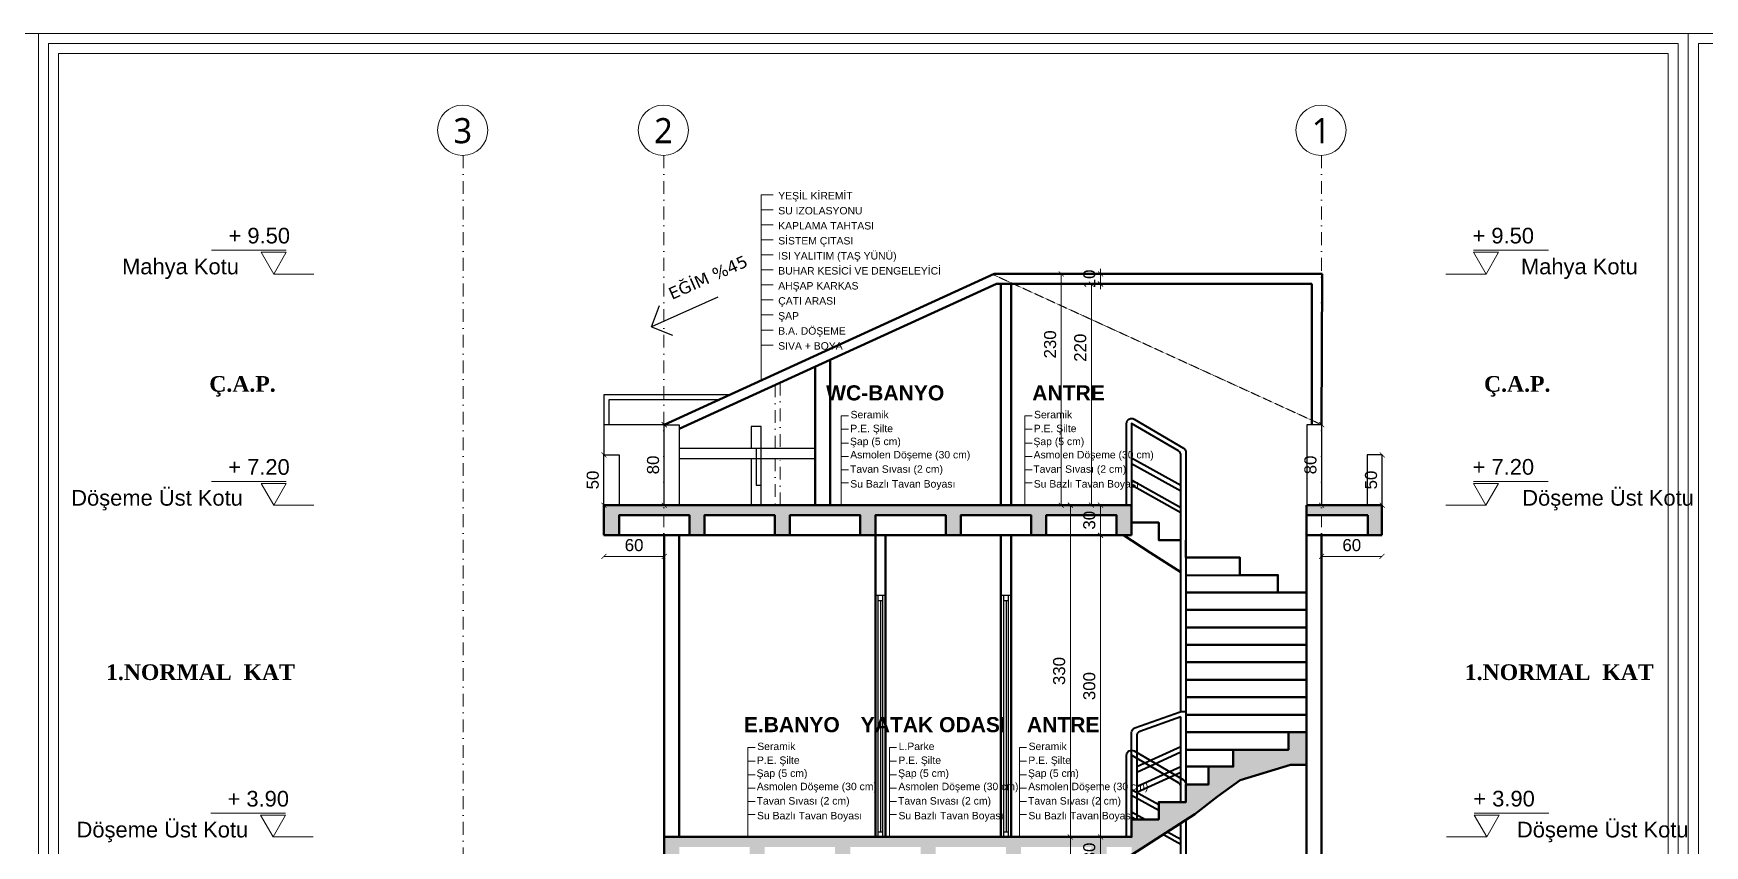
# Model space of a CAD drawing. Header units: millimetres. Extents: x 14753 to 45183, y 5640 to 19518.
# Drawn here: x 26674 to 28337, y 18705 to 19513 of the extents above; entities that cross this region are included whole.
import ezdxf

# ---------------------------------------------------------------- set-up
doc = ezdxf.new("R2010")
doc.units = ezdxf.units.MM
for name, pattern in [('DASHDOT', [25.4, 12.7, -6.35, 0, -6.35]), ('DUZ', [0]), ('HIDDEN', [0.375, 0.25, -0.125])]:
    doc.linetypes.add(name, pattern=pattern)
doc.layers.add('a_p1_enince', color=1, linetype='Continuous')
for name, color, linetype, lineweight in [('AKS', 251, 'DASHDOT', 0), ('CERCEVE', 66, 'Continuous', 0), ('Duvar', 1, 'Continuous', 50), ('DUVAR_0.30_gkhn', 7, 'DUZ', 30), ('Görüneyen', 250, 'HIDDEN', 0), ('k aks', 44, 'DASHDOT', 18), ('K GÖRÜNÜŞ ARKA', 133, 'Continuous', 25), ('k ic olcu', 254, 'Continuous', 18), ('k pencere', 4, 'Continuous', 25), ('k tarama', 252, 'Continuous', 9), ('k yazi', 253, 'Continuous', 15), ('Kolon', 30, 'Continuous', 50), ('korkuluk', 6, 'Continuous', 40), ('YAZI', 1, 'Continuous', 0)]:
    doc.layers.add(name, color=color, linetype=linetype, lineweight=lineweight)
doc.styles.add('MtXpl_Segoe_UI', font='segoeui.ttf')
doc.styles.get("Standard").update_dxf_attribs({"font": 'arial.ttf'})
doc.dimstyles.new('icölcü', dxfattribs={"dimtxt": 12, "dimasz": 5, "dimexe": 1.25, "dimexo": 0.625, "dimgap": 5, "dimtad": 1, "dimdec": 0, "dimtxsty": 'Standard', "dimblk": 'ARCHTICK', "dimcen": -10, "dimse1": 1, "dimse2": 1, "dimadec": 0, "dimazin": 0, "dimtfac": 1, "dimtdec": 0, "dimtix": 1, "dimtmove": 0, "dimatfit": 3, "dimldrblk": 'ARCHTICK', "dimfxl": 1, "dimarcsym": 0})

# ---------------------------------------------------------------- blocks, each defined once
blk = doc.blocks.new('_ArchTick')
at = {"color": 0, "linetype": 'ByBlock', "const_width": 0.15}
blk.add_lwpolyline([(-0.5, -0.5), (0.5, 0.5)], dxfattribs=at)
blk = doc.blocks.new('*D923')
at = {"layer": 'Defpoints', "color": 0, "transparency": 16777216}
for p in [(389526, 4552552.9), (389526, 4552552.9), (389526, 4552502.9)]:
    blk.add_point(p, dxfattribs=at)
at = {"layer": 'k ic olcu', "color": 0, "lineweight": -2, "transparency": 16777216}
blk.add_line((389526, 4552502.9), (389526, 4552552.9), dxfattribs=at)
at = {"layer": 'k ic olcu', "color": 0, "lineweight": -2, "transparency": 16777216, "xscale": 5, "yscale": 5, "zscale": 5}
for p, rotation in [((389526, 4552552.9), 90), ((389526, 4552502.9), 270)]:
    blk.add_blockref('_ArchTick', p, dxfattribs=dict(at, rotation=rotation))
at = {"layer": 'k ic olcu', "color": 0, "transparency": 16777216, "insert": (389514.9, 4552527.9), "char_height": 12, "attachment_point": 5, "rotation": 90}
blk.add_mtext('50', dxfattribs=at)
blk = doc.blocks.new('*D924')
at = {"layer": 'Defpoints', "color": 0, "transparency": 16777216}
for p in [(390300.3, 4552552.9), (390300.3, 4552552.9), (390300.3, 4552502.9)]:
    blk.add_point(p, dxfattribs=at)
at = {"layer": 'k ic olcu', "color": 0, "lineweight": -2, "transparency": 16777216}
blk.add_line((390300.3, 4552502.9), (390300.3, 4552552.9), dxfattribs=at)
at = {"layer": 'k ic olcu', "color": 0, "lineweight": -2, "transparency": 16777216, "xscale": 5, "yscale": 5, "zscale": 5}
for p, rotation in [((390300.3, 4552552.9), 90), ((390300.3, 4552502.9), 270)]:
    blk.add_blockref('_ArchTick', p, dxfattribs=dict(at, rotation=rotation))
at = {"layer": 'k ic olcu', "color": 0, "transparency": 16777216, "insert": (390289.2, 4552527.9), "char_height": 12, "attachment_point": 5, "rotation": 90}
blk.add_mtext('50', dxfattribs=at)
blk = doc.blocks.new('*D929')
at = {"layer": 'Defpoints', "color": 0, "transparency": 16777216}
for p in [(390020, 4552172.9), (390020, 4552172.9), (390020, 4552142.9)]:
    blk.add_point(p, dxfattribs=at)
at = {"layer": 'k ic olcu', "color": 0, "lineweight": -2, "transparency": 16777216}
blk.add_line((390020, 4552142.9), (390020, 4552172.9), dxfattribs=at)
at = {"layer": 'k ic olcu', "color": 0, "lineweight": -2, "transparency": 16777216, "xscale": 5, "yscale": 5, "zscale": 5}
for p, rotation in [((390020, 4552172.9), 90), ((390020, 4552142.9), 270)]:
    blk.add_blockref('_ArchTick', p, dxfattribs=dict(at, rotation=rotation))
at = {"layer": 'k ic olcu', "color": 0, "transparency": 16777216, "insert": (390008.9, 4552157.9), "char_height": 12, "attachment_point": 5, "rotation": 90}
blk.add_mtext('30', dxfattribs=at)
blk = doc.blocks.new('*D930')
at = {"layer": 'Defpoints', "color": 0, "transparency": 16777216}
for p in [(390020, 4552472.9), (390020, 4552472.9), (390020, 4552172.9)]:
    blk.add_point(p, dxfattribs=at)
at = {"layer": 'k ic olcu', "color": 0, "lineweight": -2, "transparency": 16777216}
blk.add_line((390020, 4552172.9), (390020, 4552472.9), dxfattribs=at)
at = {"layer": 'k ic olcu', "color": 0, "lineweight": -2, "transparency": 16777216, "xscale": 5, "yscale": 5, "zscale": 5}
for p, rotation in [((390020, 4552472.9), 90), ((390020, 4552172.9), 270)]:
    blk.add_blockref('_ArchTick', p, dxfattribs=dict(at, rotation=rotation))
at = {"layer": 'k ic olcu', "color": 0, "transparency": 16777216, "insert": (390008.9, 4552322.9), "char_height": 12, "attachment_point": 5, "rotation": 90}
blk.add_mtext('300', dxfattribs=at)
blk = doc.blocks.new('*D931')
at = {"layer": 'Defpoints', "color": 0, "transparency": 16777216}
for p in [(390020, 4552502.9), (390020, 4552502.9), (390020, 4552472.9)]:
    blk.add_point(p, dxfattribs=at)
at = {"layer": 'k ic olcu', "color": 0, "lineweight": -2, "transparency": 16777216}
blk.add_line((390020, 4552472.9), (390020, 4552502.9), dxfattribs=at)
at = {"layer": 'k ic olcu', "color": 0, "lineweight": -2, "transparency": 16777216, "xscale": 5, "yscale": 5, "zscale": 5}
for p, rotation in [((390020, 4552502.9), 90), ((390020, 4552472.9), 270)]:
    blk.add_blockref('_ArchTick', p, dxfattribs=dict(at, rotation=rotation))
at = {"layer": 'k ic olcu', "color": 0, "transparency": 16777216, "insert": (390008.9, 4552487.9), "char_height": 12, "attachment_point": 5, "rotation": 90}
blk.add_mtext('30', dxfattribs=at)
blk = doc.blocks.new('*D933')
at = {"layer": 'Defpoints', "color": 0, "transparency": 16777216}
for p in [(389990, 4552172.9), (389990, 4552172.9), (389990, 4551842.9)]:
    blk.add_point(p, dxfattribs=at)
at = {"layer": 'k ic olcu', "color": 0, "lineweight": -2, "transparency": 16777216}
blk.add_line((389990, 4551842.9), (389990, 4552172.9), dxfattribs=at)
at = {"layer": 'k ic olcu', "color": 0, "lineweight": -2, "transparency": 16777216, "xscale": 5, "yscale": 5, "zscale": 5}
for p, rotation in [((389990, 4552172.9), 90), ((389990, 4551842.9), 270)]:
    blk.add_blockref('_ArchTick', p, dxfattribs=dict(at, rotation=rotation))
at = {"layer": 'k ic olcu', "color": 0, "transparency": 16777216, "insert": (389978.9, 4552007.9), "char_height": 12, "attachment_point": 5, "rotation": 90}
blk.add_mtext('330', dxfattribs=at)
blk = doc.blocks.new('*D934')
at = {"layer": 'Defpoints', "color": 0, "transparency": 16777216}
for p in [(389990, 4552502.9), (389990, 4552502.9), (389990, 4552172.9)]:
    blk.add_point(p, dxfattribs=at)
at = {"layer": 'k ic olcu', "color": 0, "lineweight": -2, "transparency": 16777216}
blk.add_line((389990, 4552172.9), (389990, 4552502.9), dxfattribs=at)
at = {"layer": 'k ic olcu', "color": 0, "lineweight": -2, "transparency": 16777216, "xscale": 5, "yscale": 5, "zscale": 5}
for p, rotation in [((389990, 4552502.9), 90), ((389990, 4552172.9), 270)]:
    blk.add_blockref('_ArchTick', p, dxfattribs=dict(at, rotation=rotation))
at = {"layer": 'k ic olcu', "color": 0, "transparency": 16777216, "insert": (389978.9, 4552337.9), "char_height": 12, "attachment_point": 5, "rotation": 90}
blk.add_mtext('330', dxfattribs=at)
blk = doc.blocks.new('*D935')
at = {"layer": 'Defpoints', "color": 0, "transparency": 16777216}
for p in [(389930, 4552732.9), (389981, 4552732.9), (389990, 4552502.9)]:
    blk.add_point(p, dxfattribs=at)
at = {"layer": 'k ic olcu', "color": 0, "lineweight": -2, "transparency": 16777216}
blk.add_line((389981, 4552502.9), (389981, 4552732.9), dxfattribs=at)
at = {"layer": 'k ic olcu', "color": 0, "lineweight": -2, "transparency": 16777216, "xscale": 5, "yscale": 5, "zscale": 5}
for p, rotation in [((389981, 4552732.9), 90), ((389981, 4552502.9), 270)]:
    blk.add_blockref('_ArchTick', p, dxfattribs=dict(at, rotation=rotation))
at = {"layer": 'k ic olcu', "color": 0, "transparency": 16777216, "insert": (389969.9, 4552662.8), "char_height": 12, "attachment_point": 5, "rotation": 90}
blk.add_mtext('230', dxfattribs=at)
blk = doc.blocks.new('GXFFCGXFGFC')
at = {"layer": 'k yazi'}
for p, q in [((25995.3, 12934.2), (25995.3, 12749.5)), ((26007.4, 12934.2), (25995.3, 12934.2)), ((26007.4, 12919.2), (25995.3, 12919.2)), ((26007.4, 12904.3), (25995.3, 12904.3)), ((26007.4, 12889.4), (25995.3, 12889.4)), ((26007.4, 12874.4), (25995.3, 12874.4)), ((26007.4, 12859.5), (25995.3, 12859.5)), ((26007.4, 12844.6), (25995.3, 12844.6)), ((26007.4, 12829.6), (25995.3, 12829.6)), ((26007.4, 12814.7), (25995.3, 12814.7)), ((26007.4, 12799.7), (25995.3, 12799.7)), ((26007.4, 12784.8), (25995.3, 12784.8))]:
    blk.add_line(p, q, dxfattribs=at)
for s, p in [('YEŞİL KİREMİT', (26012.4, 12929.6)), ('SU IZOLASYONU', (26012.4, 12914.7)), ('KAPLAMA TAHTASI', (26012.4, 12899.7)), ('SİSTEM ÇITASI', (26012.4, 12884.8)), ('ISI YALITIM (TAŞ YÜNÜ)', (26012.4, 12869.8)), ('BUHAR KESİCİ VE DENGELEYİCİ', (26012.4, 12854.9)), ('AHŞAP KARKAS', (26012.4, 12840)), ('ÇATI ARASI', (26012.4, 12825)), ('ŞAP', (26012.4, 12810.1)), ('B.A. DÖŞEME', (26012.4, 12795.1)), ('SIVA + BOYA', (26012.4, 12780.2))]:
    blk.add_text(s, height=7.4, dxfattribs=at).set_placement(p)
blk = doc.blocks.new('*D936')
at = {"layer": 'Defpoints', "color": 0, "transparency": 16777216}
for p in [(389556.2, 4552582.9), (389586, 4552582.9), (389586, 4552502.9)]:
    blk.add_point(p, dxfattribs=at)
at = {"layer": 'k ic olcu', "color": 0, "lineweight": -2, "transparency": 16777216}
blk.add_line((389586, 4552502.9), (389586, 4552582.9), dxfattribs=at)
at = {"layer": 'k ic olcu', "color": 0, "lineweight": -2, "transparency": 16777216, "xscale": 5, "yscale": 5, "zscale": 5}
for p, rotation in [((389586, 4552582.9), 90), ((389586, 4552502.9), 270)]:
    blk.add_blockref('_ArchTick', p, dxfattribs=dict(at, rotation=rotation))
at = {"layer": 'k ic olcu', "color": 0, "transparency": 16777216, "insert": (389574.9, 4552542.9), "char_height": 12, "attachment_point": 5, "rotation": 90}
blk.add_mtext('80', dxfattribs=at)
blk = doc.blocks.new('*D937')
at = {"layer": 'Defpoints', "color": 0, "transparency": 16777216}
for p in [(389526, 4552472.9), (389586, 4552472.9), (389586, 4552452)]:
    blk.add_point(p, dxfattribs=at)
at = {"layer": 'k ic olcu', "color": 0, "lineweight": -2, "transparency": 16777216}
blk.add_line((389526, 4552452), (389586, 4552452), dxfattribs=at)
at = {"layer": 'k ic olcu', "color": 0, "lineweight": -2, "transparency": 16777216, "xscale": 5, "yscale": 5, "zscale": 5, "rotation": 180}
blk.add_blockref('_ArchTick', (389526, 4552452), dxfattribs=at)
at = {"layer": 'k ic olcu', "color": 0, "lineweight": -2, "transparency": 16777216, "xscale": 5, "yscale": 5, "zscale": 5}
blk.add_blockref('_ArchTick', (389586, 4552452), dxfattribs=at)
at = {"layer": 'k ic olcu', "color": 0, "transparency": 16777216, "insert": (389556, 4552463.1), "char_height": 12, "attachment_point": 5}
blk.add_mtext('60', dxfattribs=at)
blk = doc.blocks.new('*D938')
at = {"layer": 'Defpoints', "color": 0, "transparency": 16777216}
for p in [(390240, 4552582.9), (390240, 4552582.9), (390240.3, 4552502.9)]:
    blk.add_point(p, dxfattribs=at)
at = {"layer": 'k ic olcu', "color": 0, "lineweight": -2, "transparency": 16777216}
blk.add_line((390240, 4552502.9), (390240, 4552582.9), dxfattribs=at)
at = {"layer": 'k ic olcu', "color": 0, "lineweight": -2, "transparency": 16777216, "xscale": 5, "yscale": 5, "zscale": 5}
for p, rotation in [((390240, 4552582.9), 90), ((390240, 4552502.9), 270)]:
    blk.add_blockref('_ArchTick', p, dxfattribs=dict(at, rotation=rotation))
at = {"layer": 'k ic olcu', "color": 0, "transparency": 16777216, "insert": (390228.9, 4552542.9), "char_height": 12, "attachment_point": 5, "rotation": 90}
blk.add_mtext('80', dxfattribs=at)
blk = doc.blocks.new('*D939')
at = {"layer": 'Defpoints', "color": 0, "transparency": 16777216}
for p in [(390240, 4552472.9), (390300, 4552472.9), (390300, 4552452)]:
    blk.add_point(p, dxfattribs=at)
at = {"layer": 'k ic olcu', "color": 0, "lineweight": -2, "transparency": 16777216}
blk.add_line((390240, 4552452), (390300, 4552452), dxfattribs=at)
at = {"layer": 'k ic olcu', "color": 0, "lineweight": -2, "transparency": 16777216, "xscale": 5, "yscale": 5, "zscale": 5, "rotation": 180}
blk.add_blockref('_ArchTick', (390240, 4552452), dxfattribs=at)
at = {"layer": 'k ic olcu', "color": 0, "lineweight": -2, "transparency": 16777216, "xscale": 5, "yscale": 5, "zscale": 5}
blk.add_blockref('_ArchTick', (390300, 4552452), dxfattribs=at)
at = {"layer": 'k ic olcu', "color": 0, "transparency": 16777216, "insert": (390270, 4552463.1), "char_height": 12, "attachment_point": 5}
blk.add_mtext('60', dxfattribs=at)
blk = doc.blocks.new('kot1')
for p, q in [((578788.5, 90039.1), (578863, 90039.1)), ((578801, 90015.5), (578761, 90015.5))]:
    blk.add_line(p, q)
blk.add_lwpolyline([(578813.5, 90037.1), (578788.5, 90037.1), (578801, 90015.5)], close=True)
blk = doc.blocks.new('H')
at = {"layer": 'YAZI', "xscale": -1}
for p in [(971405.6, 4462718.1), (971405.6, 4462488.2), (971404.9, 4462158.2), (971417, 4461828.2), (971417.6, 4461768.2), (971390.5, 4461548.2), (971390.5, 4461488.2)]:
    blk.add_blockref('kot1', p, dxfattribs=at)
at = {"layer": 'YAZI'}
for s, p in [('+ 9.50', (392559.6, 4552764, 574.2)), ('Mahya Kotu', (392453.7, 4552733.3, 574.2)), ('+ 7.20', (392559.3, 4552533.9, 574.2)), ('Döşeme Üst Kotu', (392403.1, 4552503.2, 574.2)), ('+ 3.90', (392558.6, 4552203.9, 574.2)), ('Döşeme Üst Kotu', (392408.4, 4552173.2, 574.2)), ('+ 0.60(127.60)', (392487.1, 4551873.9, 574.2)), ('S.B.K.', (392535.7, 4551843.2, 574.2)), ('± 0.00(127.00)', (392487.1, 4551813.9, 574.2)), ('Sıfır kotu', (392506.1, 4551783.6, 574.2)), ('-2.20', (392533.8, 4551591.9, 574.2)), ('Temel Üst Kotu', (392427.2, 4551563.2, 574.2)), ('-2.80', (392561.9, 4551531, 459.4)), ('Temel Alt Kotu', (392434.9, 4551503.3, 459.4))]:
    blk.add_text(s, height=15.6, dxfattribs=at).set_placement(p)
at = {"layer": 'YAZI', "char_height": 15.6, "width": 230.85, "attachment_point": 2}
for s, insert in [('{\\fTimes New Roman|b1|i0|c162|p18;Ç.A.P.}', (392573.5, 4552632.1, 0)), ('{\\fTimes New Roman|b1|i0|c162|p18;1.NORMAL  KAT}', (392531.7, 4552345.4, 0)), ('{\\fTimes New Roman|b1|i0|c162|p18;ZEMİN  KAT}', (392526.5, 4552084.3, 0)), ('{\\fTimes New Roman|b1|i0|c162|p18;1.BODRUM  KAT}', (392526.5, 4551694.2, 0))]:
    blk.add_mtext(s, dxfattribs=dict(at, insert=insert))
blk = doc.blocks.new('KOT11')
at = {"layer": 'YAZI'}
for p in [(-188397.4, 4462717.3), (-188397.5, 4462487.4), (-188396.8, 4462157.4), (-188408.9, 4461827.4), (-188409.5, 4461767.4), (-188382.3, 4461547.4), (-188382.3, 4461487.4)]:
    blk.add_blockref('kot1', p, dxfattribs=at)
for s, p in [('+ 9.50', (390390.1, 4552763.2, 574.2)), ('Mahya Kotu', (390438.3, 4552732.5, 574.2)), ('+ 7.20', (390390.2, 4552533.2, 574.2)), ('Döşeme Üst Kotu', (390439.6, 4552502.4, 574.2)), ('+ 3.90', (390390.9, 4552203.2, 574.2)), ('Döşeme Üst Kotu', (390434.3, 4552172.4, 574.2)), ('+ 0.60(127.60)', (390383.8, 4551873.2, 574.2)), ('S.B.K.', (390410.5, 4551842.4, 574.2)), ('± 0.00(127.00)', (390384.5, 4551813.2, 574.2)), ('Sıfır kotu', (390413, 4551782.8, 574.2)), ('-2.20', (390426.2, 4551591.2, 574.2)), ('Temel Üst Kotu', (390431.9, 4551562.4, 574.2)), ('-2.80', (390398.2, 4551530.2, 459.4)), ('Temel Alt Kotu', (390426.7, 4551502.5, 459.4))]:
    blk.add_text(s, height=15.6, dxfattribs=at).set_placement(p)
at = {"layer": 'YAZI', "char_height": 15.6, "width": 230.85, "attachment_point": 2}
for s, insert in [('{\\fTimes New Roman|b1|i0|c162|p18;Ç.A.P.}', (390434.6, 4552631.3, 0)), ('{\\fTimes New Roman|b1|i0|c162|p18;1.NORMAL  KAT}', (390476.4, 4552344.6, 0)), ('{\\fTimes New Roman|b1|i0|c162|p18;ZEMİN  KAT}', (390481.6, 4552083.5, 0)), ('{\\fTimes New Roman|b1|i0|c162|p18;1.BODRUM  KAT}', (390481.6, 4551693.4, 0))]:
    blk.add_mtext(s, dxfattribs=dict(at, insert=insert))
blk = doc.blocks.new('*D921')
at = {"layer": 'Defpoints', "color": 0, "transparency": 16777216}
for p in [(390020, 4552732.9), (390230.3, 4552722.9), (390240.4, 4552732.9)]:
    blk.add_point(p, dxfattribs=at)
at = {"layer": 'k ic olcu', "color": 0, "lineweight": -2, "transparency": 16777216}
for p, q in [((390020, 4552732.9), (390020, 4552737.9)), ((390020, 4552722.9), (390020, 4552732.9)), ((390020, 4552722.9), (390020, 4552717.9))]:
    blk.add_line(p, q, dxfattribs=at)
at = {"layer": 'k ic olcu', "color": 0, "lineweight": -2, "transparency": 16777216, "xscale": 5, "yscale": 5, "zscale": 5}
for p, rotation in [((390020, 4552732.9), 270), ((390020, 4552722.9), 90)]:
    blk.add_blockref('_ArchTick', p, dxfattribs=dict(at, rotation=rotation))
at = {"layer": 'k ic olcu', "color": 0, "transparency": 16777216, "insert": (390008.9, 4552727.9), "char_height": 12, "attachment_point": 5, "rotation": 90}
blk.add_mtext('10', dxfattribs=at)
blk = doc.blocks.new('*D922')
at = {"layer": 'Defpoints', "color": 0, "transparency": 16777216}
for p in [(390011, 4552722.9), (390230.3, 4552722.9), (390020, 4552502.9)]:
    blk.add_point(p, dxfattribs=at)
at = {"layer": 'k ic olcu', "color": 0, "lineweight": -2, "transparency": 16777216}
blk.add_line((390011, 4552502.9), (390011, 4552722.9), dxfattribs=at)
at = {"layer": 'k ic olcu', "color": 0, "lineweight": -2, "transparency": 16777216, "xscale": 5, "yscale": 5, "zscale": 5}
for p, rotation in [((390011, 4552722.9), 90), ((390011, 4552502.9), 270)]:
    blk.add_blockref('_ArchTick', p, dxfattribs=dict(at, rotation=rotation))
at = {"layer": 'k ic olcu', "color": 0, "transparency": 16777216, "insert": (389999.9, 4552659.5), "char_height": 12, "attachment_point": 5, "rotation": 90}
blk.add_mtext('220', dxfattribs=at)
blk = doc.blocks.new('a blok a-a kesit')
at = {"layer": 'k tarama'}
h = blk.add_hatch(dxfattribs=at)
h.set_pattern_fill('JIS_STN_2.5', color=256, scale=1.5)
h.paths.add_polyline_path([(389881, 4552492.9), (389951, 4552492.9), (389951, 4552472.9), (389966, 4552472.9), (389966, 4552492.9), (390036, 4552492.9), (390036, 4552472.9), (390051, 4552472.9), (390051, 4552502.9), (389526, 4552502.9), (389526, 4552472.9), (389541, 4552472.9), (389541, 4552492.9), (389611, 4552492.9), (389611, 4552472.9), (389626, 4552472.9), (389626, 4552492.9), (389696, 4552492.9), (389696, 4552472.9), (389711, 4552472.9), (389711, 4552492.9), (389781, 4552492.9), (389781, 4552472.9), (389796, 4552472.9), (389796, 4552492.9), (389866, 4552492.9), (389866, 4552472.9), (389881, 4552472.9)])
h.paths.add_polyline_path([(390300, 4552502.9), (390225, 4552502.9), (390225, 4552492.9), (390286, 4552492.9), (390286, 4552472.9), (390300, 4552472.9)])
h.paths.add_polyline_path([(390136.3, 4551883), (390158.8, 4551899.3), (390209.1, 4551914.7), (390225, 4551914.7), (390225, 4551947.1), (390206.9, 4551947.1), (390206.9, 4551929.7), (390152, 4551929.7), (390152, 4551912.9), (390127.3, 4551912.9), (390127.3, 4551895), (390105, 4551895), (390105, 4551877.6), (390078, 4551877.6), (390078, 4551860.3), (390051, 4551860.3), (390051, 4551842.9), (389386, 4551842.9), (389386, 4551562.9), (389411, 4551562.9), (389411, 4551812.9), (389411, 4551832.9), (389481, 4551832.9), (389481, 4551812.9), (389496, 4551812.9), (389496, 4551832.9), (389566, 4551832.9), (389566, 4551812.9), (389581, 4551812.9), (389581, 4551832.9), (389651, 4551832.9), (389651, 4551812.9), (389666, 4551812.9), (389666, 4551832.9), (389736, 4551832.9), (389736, 4551812.9), (389751, 4551812.9), (389751, 4551832.9), (389821, 4551832.9), (389821, 4551812.9), (389836, 4551812.9), (389836, 4551832.9), (389906, 4551832.9), (389906, 4551812.9), (389921, 4551812.9), (389921, 4551832.9), (389991, 4551832.9), (389991, 4551812.9), (390006, 4551812.9), (390006, 4551832.9), (390051, 4551832.9), (390051, 4551825.1), (390113.7, 4551865.4)])
h.paths.add_polyline_path([(390290, 4551562.9), (389336, 4551562.9), (389336, 4551502.9), (390290, 4551502.9)])
h.paths.add_polyline_path([(390240, 4551842.9), (390215, 4551842.9), (390215, 4551562.9), (390240, 4551562.9)])
h.paths.add_polyline_path([(390215, 4551651.3), (390206.9, 4551651.3), (390206.9, 4551636.6), (390152, 4551636.6), (390152, 4551621.8), (390127.3, 4551621.8), (390127.3, 4551607.1), (390105, 4551607.1), (390105, 4551592.4), (390078, 4551592.4), (390078, 4551577.6), (390051, 4551577.6), (390051, 4551562.9), (390082.3, 4551562.9), (390085.2, 4551564.5), (390112.7, 4551579.5), (390135.3, 4551594.4), (390157.9, 4551607.9), (390208.9, 4551621.6), (390215, 4551621.6)], flags=17)
h.paths.add_polyline_path([(389671, 4552162.9), (389671, 4552142.9), (389686, 4552142.9), (389686, 4552162.9), (389756, 4552162.9), (389756, 4552142.9), (389771, 4552142.9), (389771, 4552162.9), (389841, 4552162.9), (389841, 4552142.9), (389856, 4552142.9), (389856, 4552162.9), (389926, 4552162.9), (389926, 4552142.9), (389941, 4552142.9), (389941, 4552162.9), (390011, 4552162.9), (390011, 4552142.9), (390026, 4552142.9), (390026, 4552162.9), (390051, 4552162.9), (390051, 4552155.1), (390113.7, 4552195.4), (390136.3, 4552213), (390158.8, 4552229.3), (390209.1, 4552244.7), (390225, 4552244.7), (390225, 4552277.1), (390206.9, 4552277.1), (390206.9, 4552259.7), (390152, 4552259.7), (390152, 4552242.9), (390127.3, 4552242.9), (390127.3, 4552225), (390105, 4552225), (390105, 4552207.6), (390078, 4552207.6), (390078, 4552190.3), (390051, 4552190.3), (390051, 4552172.9), (389586, 4552172.9), (389586, 4552142.9), (389601, 4552142.9), (389601, 4552162.9)])
at = {"layer": 'AKS'}
blk.add_lwpolyline([(389701.3, 4552624.6), (389701.4, 4552559.3), (389696.4, 4552559.3), (389696.3, 4552622.3)], dxfattribs=at)
blk.add_lwpolyline([(389696.4, 4552502.9), (389701.4, 4552502.9), (389701.4, 4552549.3), (389696.4, 4552549.3)], close=True, dxfattribs=at)
at = {"layer": 'Duvar'}
for p, q in [((389914.3, 4552732.9), (389586, 4552582.9)), ((389916.5, 4552722.9), (389601, 4552578.8)), ((390240.4, 4552732.9), (389914.3, 4552732.9)), ((390230.3, 4552722.9), (389916.5, 4552722.9)), ((389921, 4552502.9), (389921, 4552722.9)), ((389931, 4552502.9), (389931, 4552722.9)), ((390230.3, 4552582.9), (390230.3, 4552722.9)), ((390240, 4552582.9), (390240.4, 4552732.9)), ((389736, 4552502.9), (389736, 4552640.4)), ((389751, 4552502.9), (389751, 4552647.3)), ((389586, 4552172.9), (389586, 4552472.9)), ((389601, 4552172.9), (389601, 4552472.9)), ((389796, 4552172.9), (389796, 4552472.9)), ((389806, 4552172.9), (389806, 4552472.9)), ((389921, 4552172.9), (389921, 4552472.9)), ((389931, 4552172.9), (389931, 4552472.9)), ((390225, 4552172.9), (390225, 4552472.9)), ((390240, 4552172.9), (390240, 4552472.9)), ((390158.7, 4552433.4), (390105, 4552433)), ((390225, 4552416.1), (390105, 4552416.1)), ((390225, 4552398.7), (390105, 4552398.7)), ((390225, 4552381.3), (390105, 4552381.3)), ((390225, 4552364), (390105, 4552364)), ((390225, 4552346.6), (390105, 4552346.6)), ((390225, 4552329.2), (390105, 4552329.2)), ((390225, 4552311.8), (390105, 4552311.8)), ((390225, 4552294.5), (390105, 4552294.5)), ((390225, 4552277.1), (390105, 4552277.1)), ((390152, 4552259.7), (390105, 4552259.7)), ((390127.3, 4552242.9), (390105, 4552242.9)), ((390225, 4551842.9), (390225, 4552172.9)), ((390240, 4551842.9), (390240, 4552172.9))]:
    blk.add_line(p, q, dxfattribs=at)
for points in [[(390100, 4552468.2), (390078, 4552468.2), (390078, 4552485.5), (390051, 4552485.5)], [(390042.9, 4552472.9), (390069.9, 4552455.5), (390100, 4552436.2)], [(390196.5, 4552416.1), (390196.5, 4552433.4), (390158.7, 4552433.4), (390158.7, 4552450.8), (390105, 4552450.8), (390105, 4552468.2)]]:
    blk.add_lwpolyline(points, dxfattribs=at)
at = {"layer": 'DUVAR_0.30_gkhn'}
for points in [[(389586, 4552502.9), (389586, 4552582.9), (389601, 4552582.9), (389601, 4552502.9)], [(389672.4, 4552549.3), (389672.4, 4552502.9), (389682.4, 4552502.9), (389682.4, 4552581.1), (389672.4, 4552581.1), (389672.4, 4552559.3)], [(390240.3, 4552502.9), (390240.3, 4552582.9), (390225.3, 4552582.9), (390225.3, 4552502.9)], [(389526, 4552502.9), (389526, 4552552.9), (389541, 4552552.9), (389541, 4552502.9)], [(389672.4, 4552559.3), (389601, 4552559.3), (389601, 4552549.3), (389736, 4552549.3)], [(389736, 4552559.3), (389672.4, 4552559.3), (389672.4, 4552559.3)], [(390300.3, 4552502.9), (390300.3, 4552552.9), (390285.3, 4552552.9), (390285.3, 4552502.9)]]:
    blk.add_lwpolyline(points, dxfattribs=at)
blk.add_lwpolyline([(389682.4, 4552559.3), (389677.4, 4552559.3), (389677.4, 4552522.9), (389682.4, 4552522.9)], close=True, dxfattribs=at)
at = {"layer": 'Görüneyen'}
blk.add_line((390240, 4552582.9), (389913, 4552732.3), dxfattribs=at)
at = {"layer": 'k aks'}
for p, q in [((389386, 4552850.8), (389386, 4551298.8)), ((389585.7, 4552850.8), (389585.7, 4551298.8)), ((390240, 4552850.8), (390240, 4551298.8))]:
    blk.add_line(p, q, dxfattribs=at)
at = {"layer": 'k aks', "linetype": 'Continuous'}
for centre in [(389385.4, 4552875.8), (389585.1, 4552875.8), (390239.4, 4552875.8)]:
    blk.add_circle(centre, 25, dxfattribs=at)
at = {"layer": 'K GÖRÜNÜŞ ARKA'}
blk.add_line((389586, 4552582.9), (389526.3, 4552582.9), dxfattribs=at)
for points in [[(389526.3, 4552552.9), (389526.3, 4552612.9), (389651.7, 4552612.9)], [(389531.3, 4552582.9), (389531.3, 4552607.9), (389640.7, 4552607.9)]]:
    blk.add_lwpolyline(points, dxfattribs=at)
at = {"layer": 'k pencere'}
for p, q in [((389639.4, 4552709.7), (389573.3, 4552680.3)), ((389573.3, 4552680.3), (389581.2, 4552701.4)), ((389573.3, 4552680.3), (389594.3, 4552672)), ((389798.5, 4552412.9), (389798.5, 4552172.9)), ((389803.5, 4552407.9), (389798.5, 4552407.9)), ((389801, 4552407.9), (389801, 4552177.9)), ((389803.5, 4552172.9), (389803.5, 4552412.9)), ((389923.5, 4552412.9), (389923.5, 4552172.9)), ((389928.5, 4552407.9), (389923.5, 4552407.9)), ((389926, 4552407.9), (389926, 4552177.9)), ((389928.5, 4552172.9), (389928.5, 4552412.9)), ((389798.5, 4552177.9), (389803.5, 4552177.9)), ((389923.5, 4552177.9), (389928.5, 4552177.9))]:
    blk.add_line(p, q, dxfattribs=at)
for points in [[(389796, 4552172.9), (389806, 4552172.9), (389806, 4552412.9), (389796, 4552412.9)], [(389921, 4552172.9), (389931, 4552172.9), (389931, 4552412.9), (389921, 4552412.9)]]:
    blk.add_lwpolyline(points, close=True, dxfattribs=at)
at = {"layer": 'k yazi'}
for p, q in [((389762.1, 4552591.9), (389769.4, 4552591.9)), ((389762.1, 4552502.9), (389762.1, 4552591.9)), ((389944.6, 4552591.9), (389951.9, 4552591.9)), ((389944.6, 4552502.9), (389944.6, 4552591.9)), ((389762.1, 4552578.4), (389769.4, 4552578.4)), ((389944.6, 4552578.4), (389951.9, 4552578.4)), ((389762.1, 4552564.6), (389769.4, 4552564.6)), ((389762.1, 4552564.6), (389769.4, 4552564.6)), ((389762.1, 4552551.4), (389769.4, 4552551.4)), ((389762.1, 4552551.4), (389769.4, 4552551.4)), ((389944.6, 4552564.6), (389951.9, 4552564.6)), ((389944.6, 4552564.6), (389951.9, 4552564.6)), ((389944.6, 4552551.4), (389951.9, 4552551.4)), ((389944.6, 4552551.4), (389951.9, 4552551.4)), ((389762.1, 4552538.2), (389769.4, 4552538.2)), ((389762.1, 4552538.2), (389769.4, 4552538.2)), ((389944.6, 4552538.2), (389951.9, 4552538.2)), ((389944.6, 4552538.2), (389951.9, 4552538.2)), ((389762.1, 4552525.1), (389769.4, 4552525.1)), ((389762.1, 4552525.1), (389769.4, 4552525.1)), ((389944.6, 4552525.1), (389951.9, 4552525.1)), ((389944.6, 4552525.1), (389951.9, 4552525.1)), ((389669.3, 4552261.9), (389676.5, 4552261.9)), ((389669.3, 4552172.9), (389669.3, 4552261.9)), ((389810, 4552261.9), (389817.2, 4552261.9)), ((389810, 4552172.9), (389810, 4552261.9)), ((389939.3, 4552261.9), (389946.5, 4552261.9)), ((389939.3, 4552172.9), (389939.3, 4552261.9)), ((389669.3, 4552248.4), (389676.5, 4552248.4)), ((389669.3, 4552234.6), (389676.5, 4552234.6)), ((389669.3, 4552234.6), (389676.5, 4552234.6)), ((389810, 4552248.4), (389817.2, 4552248.4)), ((389810, 4552234.6), (389817.2, 4552234.6)), ((389810, 4552234.6), (389817.2, 4552234.6)), ((389939.3, 4552248.4), (389946.5, 4552248.4)), ((389939.3, 4552234.6), (389946.5, 4552234.6)), ((389939.3, 4552234.6), (389946.5, 4552234.6)), ((389669.3, 4552221.4), (389676.5, 4552221.4)), ((389669.3, 4552221.4), (389676.5, 4552221.4)), ((389810, 4552221.4), (389817.2, 4552221.4)), ((389810, 4552221.4), (389817.2, 4552221.4)), ((389939.3, 4552221.4), (389946.5, 4552221.4)), ((389939.3, 4552221.4), (389946.5, 4552221.4)), ((389669.3, 4552208.2), (389676.5, 4552208.2)), ((389669.3, 4552208.2), (389676.5, 4552208.2)), ((389810, 4552208.2), (389817.2, 4552208.2)), ((389810, 4552208.2), (389817.2, 4552208.2)), ((389939.3, 4552208.2), (389946.5, 4552208.2)), ((389939.3, 4552208.2), (389946.5, 4552208.2)), ((389669.3, 4552195.1), (389676.5, 4552195.1)), ((389669.3, 4552195.1), (389676.5, 4552195.1)), ((389810, 4552195.1), (389817.2, 4552195.1)), ((389810, 4552195.1), (389817.2, 4552195.1)), ((389939.3, 4552195.1), (389946.5, 4552195.1)), ((389939.3, 4552195.1), (389946.5, 4552195.1))]:
    blk.add_line(p, q, dxfattribs=at)
at = {"layer": 'Kolon'}
for p, q in [((389526, 4552502.9), (390051, 4552502.9)), ((389526, 4552472.9), (389526, 4552502.9)), ((390051, 4552472.9), (390051, 4552502.9)), ((390225, 4552502.9), (390300, 4552502.9)), ((390225, 4552472.9), (390225, 4552502.9)), ((390300, 4552472.9), (390300, 4552502.9)), ((390225, 4552492.9), (390286, 4552492.9)), ((390286, 4552492.9), (390286, 4552472.9)), ((389526, 4552472.9), (390051, 4552472.9)), ((390225, 4552472.9), (390300, 4552472.9)), ((389586, 4552142.9), (389586, 4552172.9))]:
    blk.add_line(p, q, dxfattribs=at)
for points in [[(389541, 4552472.9), (389541, 4552492.9), (389611, 4552492.9), (389611, 4552472.9)], [(389626, 4552472.9), (389626, 4552492.9), (389696, 4552492.9), (389696, 4552472.9)], [(389711, 4552472.9), (389711, 4552492.9), (389781, 4552492.9), (389781, 4552472.9)], [(389796, 4552472.9), (389796, 4552492.9), (389866, 4552492.9), (389866, 4552472.9)], [(389881, 4552472.9), (389881, 4552492.9), (389951, 4552492.9), (389951, 4552472.9)], [(389966, 4552472.9), (389966, 4552492.9), (390036, 4552492.9), (390036, 4552472.9)], [(389586, 4552172.9), (390051, 4552172.9), (390051, 4552190.3), (390078, 4552190.3), (390078, 4552207.6), (390105, 4552207.6), (390105, 4552225), (390127.3, 4552225), (390127.3, 4552242.9), (390152, 4552242.9), (390152, 4552259.7), (390206.9, 4552259.7), (390206.9, 4552277.1), (390225, 4552277.1)], [(389586, 4552142.9), (390032.1, 4552142.9), (390113.7, 4552195.4), (390136.3, 4552213), (390158.8, 4552229.3), (390209.1, 4552244.7), (390225, 4552244.7)]]:
    blk.add_lwpolyline(points, dxfattribs=at)
at = {"layer": 'korkuluk'}
for p, q in [((390051, 4552550.1), (390100, 4552522.9)), ((390051, 4552544.4), (390100, 4552517.2)), ((390051, 4552528), (390100, 4552500.7)), ((390051, 4552523), (390100, 4552495.7)), ((390100, 4552292.3), (390059.3, 4552277.9)), ((390100, 4552207.6), (390100, 4552292.3)), ((390056, 4552273.2), (390056, 4552190.3)), ((390056, 4552242.9), (390100, 4552262.9)), ((390056, 4552237.4), (390100, 4552257.4)), ((390056, 4552222.9), (390100, 4552242.9)), ((390056, 4552217.4), (390100, 4552237.4)), ((390051, 4552220.1), (390078, 4552205.1)), ((390051, 4552214.4), (390078, 4552199.4)), ((390051, 4552198), (390064.8, 4552190.3)), ((390051, 4552193), (390055.8, 4552190.3)), ((390051, 4552190.3), (390051.1, 4552190.3)), ((390082.6, 4552175.4), (390100, 4552165.7)), ((390086.8, 4552178.1), (390100, 4552170.7))]:
    blk.add_line(p, q, dxfattribs=at)
for points in [[(390046, 4552502.9), (390046, 4552584.2, -0.580192), (390053.5, 4552588.5), (390102.5, 4552559.6, -0.265669), (390105, 4552555.3), (390105, 4552433)], [(390100, 4552436.2), (390100, 4552552.4, 0.265669), (390097.5, 4552556.8), (390051, 4552584.2), (390051, 4552502.9)], [(390051, 4552190.3), (390051, 4552276.7, -0.317616), (390054.3, 4552281.4), (390099.2, 4552297.3, -0.085367), (390100.9, 4552297.6), (390105, 4552297.6)], [(390046, 4552172.9), (390046, 4552254.2, -0.580192), (390053.5, 4552258.5), (390102.5, 4552229.6, -0.265669), (390105, 4552225.3), (390105, 4552207.6)], [(390100, 4552207.6), (390100, 4552222.4, 0.265669), (390097.5, 4552226.8), (390051, 4552254.2), (390051, 4552172.9)]]:
    blk.add_lwpolyline(points, format="xyb", dxfattribs=at)
for points in [[(390100, 4552297.6), (390100, 4552436.2)], [(390105, 4552433), (390105, 4552207.6)], [(390100, 4552106.2), (390100, 4552186.6)], [(390105, 4552189.8), (390105, 4552103)]]:
    blk.add_lwpolyline(points, dxfattribs=at)
blk.add_arc((390061, 4552273.2), 5, 109.5173, 180, dxfattribs=at)
at = {"layer": 'a_p1_enince'}
blk.add_blockref('GXFFCGXFGFC', (363687, 4539877.4), dxfattribs=at)
at = {"layer": 'k ic olcu'}
for name, p in [('H', (-3407.1, -0.8)), ('KOT11', (0, 0))]:
    blk.add_blockref(name, p, dxfattribs=at)
at = {"layer": 'k aks', "style": 'MtXpl_Segoe_UI'}
for s, p in [('3', (389376.2, 4552862.9)), ('2', (389575.9, 4552862.9)), ('1', (390230.2, 4552862.9))]:
    blk.add_text(s, height=25, dxfattribs=at).set_placement(p)
at = {"layer": 'k yazi', "insert": (389670.5, 4552740.9), "char_height": 12, "attachment_point": 9, "rotation": 23.9625}
blk.add_mtext_dynamic_manual_height_columns('{\\fVerdana|b0|i0|c162|p34;EĞİM %45}', width=153.763, gutter_width=12.5, heights=[0], dxfattribs=at)
at = {"layer": 'k yazi'}
for s, insert, char_height, width, attachment_point in [('{\\fArial|b1|i0|c162|p34;\\C0;WC-BANYO}', (389805.8, 4552622.1), 15, 177.577, 2), ('{\\fArial|b1|i0|c162|p34;\\C0;ANTRE}', (389988.2, 4552622.1), 15, 177.577, 2), ('{\\C7;Seramik}', (389771.4, 4552596.7), 7.4, 53.891, 1), ('{\\C7;Seramik}', (389953.9, 4552596.7), 7.4, 53.891, 1), ('{\\fArial|b0|i0|c162|p34;\\C7;Şap (5 cm)}', (389770.8, 4552570), 7.4, 52.752, 1), ('{\\fArial|b0|i0|c162|p34;\\C7;P.E. Şilte}', (389771.1, 4552582.9), 7.4, 45.536, 1), ('{\\fArial|b0|i0|c162|p34;\\C7;Şap (5 cm)}', (389953.3, 4552570), 7.4, 52.752, 1), ('{\\fArial|b0|i0|c162|p34;\\C7;P.E. Şilte}', (389953.6, 4552582.9), 7.4, 45.536, 1), ('{\\C7;Asmolen Döşeme (30 cm)}', (389771, 4552556.8), 7.4, 121.866, 1), ('{\\C7;Asmolen Döşeme (30 cm)}', (389953.5, 4552556.8), 7.4, 121.866, 1), ('{\\fArial|b0|i0|c162|p34;\\C7;Tavan Sıvası (2 cm)}', (389770.8, 4552542.5), 7.4, 92.245, 1), ('{\\fArial|b0|i0|c162|p34;\\C7;Tavan Sıvası (2 cm)}', (389953.2, 4552542.5), 7.4, 92.245, 1), ('{\\fArial|b0|i0|c162|p34;\\C7;Su Bazlı Tavan Boyası}', (389771.1, 4552527.8), 7.4, 113.095, 1), ('{\\fArial|b0|i0|c162|p34;\\C7;Su Bazlı Tavan Boyası}', (389953.6, 4552527.8), 7.4, 113.095, 1), ('{\\fArial|b1|i0|c162|p34;\\C0;E.BANYO}', (389712.9, 4552292.1), 15, 177.577, 2), ('{\\fArial|b1|i0|c162|p34;\\C0;YATAK ODASI}', (389853.6, 4552292.1), 15, 177.577, 2), ('{\\fArial|b1|i0|c162|p34;\\C0;ANTRE}', (389982.9, 4552292.1), 15, 177.577, 2), ('{\\C7;Seramik}', (389678.5, 4552266.7), 7.4, 53.891, 1), ('{\\fArial|b0|i0|c162|p34;\\C7;P.E. Şilte}', (389678.2, 4552252.9), 7.4, 45.536, 1), ('{\\fArial|b0|i0|c162|p34;\\C7;P.E. Şilte}', (389818.9, 4552252.9), 7.4, 45.536, 1), ('{\\C7;L.Parke}', (389819.2, 4552266.7), 7.4, 53.891, 1), ('{\\C7;Seramik}', (389948.5, 4552266.7), 7.4, 53.891, 1), ('{\\fArial|b0|i0|c162|p34;\\C7;P.E. Şilte}', (389948.2, 4552252.9), 7.4, 45.536, 1), ('{\\fArial|b0|i0|c162|p34;\\C7;Şap (5 cm)}', (389677.9, 4552240), 7.4, 52.752, 1), ('{\\fArial|b0|i0|c162|p34;\\C7;Şap (5 cm)}', (389818.7, 4552240), 7.4, 52.752, 1), ('{\\fArial|b0|i0|c162|p34;\\C7;Şap (5 cm)}', (389947.9, 4552240), 7.4, 52.752, 1), ('{\\C7;Asmolen Döşeme (30 cm)}', (389678.1, 4552226.8), 7.4, 121.866, 1), ('{\\C7;Asmolen Döşeme (30 cm)}', (389818.9, 4552226.8), 7.4, 121.866, 1), ('{\\C7;Asmolen Döşeme (30 cm)}', (389948.1, 4552226.8), 7.4, 121.866, 1), ('{\\fArial|b0|i0|c162|p34;\\C7;Tavan Sıvası (2 cm)}', (389677.9, 4552212.5), 7.4, 92.245, 1), ('{\\fArial|b0|i0|c162|p34;\\C7;Tavan Sıvası (2 cm)}', (389818.6, 4552212.5), 7.4, 92.245, 1), ('{\\fArial|b0|i0|c162|p34;\\C7;Tavan Sıvası (2 cm)}', (389947.9, 4552212.5), 7.4, 92.245, 1), ('{\\fArial|b0|i0|c162|p34;\\C7;Su Bazlı Tavan Boyası}', (389678.3, 4552197.8), 7.4, 113.095, 1), ('{\\fArial|b0|i0|c162|p34;\\C7;Su Bazlı Tavan Boyası}', (389819, 4552197.8), 7.4, 113.095, 1), ('{\\fArial|b0|i0|c162|p34;\\C7;Su Bazlı Tavan Boyası}', (389948.3, 4552197.8), 7.4, 113.095, 1)]:
    blk.add_mtext(s, dxfattribs=dict(at, insert=insert, char_height=char_height, width=width, attachment_point=attachment_point))
at = {"layer": 'k ic olcu'}
for base, p1, p2, picture, middle in [((389981, 4552732.9), (389990, 4552502.9), (389930, 4552732.9), '*D935', (389981, 4552662.8)), ((390011, 4552722.9), (390020, 4552502.9), (390230.3, 4552722.9), '*D922', (390011, 4552659.5))]:
    dim = blk.add_linear_dim(base=base, p1=p1, p2=p2, angle=90, dimstyle='icölcü', dxfattribs=at)
    dim.commit()
    dim.dimension.update_dxf_attribs({"geometry": picture, "text_midpoint": middle, "dimtype": 128})
for base, p1, p2, picture, middle in [((390020, 4552732.9), (390230.3, 4552722.9), (390240.4, 4552732.9), '*D921', (390008.9, 4552727.9)), ((389586, 4552582.9), (389586, 4552502.9), (389556.2, 4552582.9), '*D936', (389574.9, 4552542.9)), ((390240, 4552582.9), (390240.3, 4552502.9), (390240, 4552582.9), '*D938', (390228.9, 4552542.9)), ((389526, 4552552.9), (389526, 4552502.9), (389526, 4552552.9), '*D923', (389514.9, 4552527.9)), ((390300.3, 4552552.9), (390300.3, 4552502.9), (390300.3, 4552552.9), '*D924', (390289.2, 4552527.9)), ((389990, 4552502.9), (389990, 4552172.9), (389990, 4552502.9), '*D934', (389978.9, 4552337.9)), ((390020, 4552502.9), (390020, 4552472.9), (390020, 4552502.9), '*D931', (390008.9, 4552487.9)), ((390020, 4552472.9), (390020, 4552172.9), (390020, 4552472.9), '*D930', (390008.9, 4552322.9)), ((389990, 4552172.9), (389990, 4551842.9), (389990, 4552172.9), '*D933', (389978.9, 4552007.9)), ((390020, 4552172.9), (390020, 4552142.9), (390020, 4552172.9), '*D929', (390008.9, 4552157.9))]:
    dim = blk.add_linear_dim(base=base, p1=p1, p2=p2, angle=90, dimstyle='icölcü', dxfattribs=at)
    dim.commit()
    dim.dimension.update_dxf_attribs({"geometry": picture, "text_midpoint": middle})
for base, p1, p2, picture, middle in [((389586, 4552452), (389526, 4552472.9), (389586, 4552472.9), '*D937', (389556, 4552463.1)), ((390300, 4552452), (390240, 4552472.9), (390300, 4552472.9), '*D939', (390270, 4552463.1))]:
    dim = blk.add_linear_dim(base=base, p1=p1, p2=p2, dimstyle='icölcü', dxfattribs=at)
    dim.commit()
    dim.dimension.update_dxf_attribs({"geometry": picture, "text_midpoint": middle})

msp = doc.modelspace()

# ---------------------------------------------------------------- linework, layer by layer
at = {"layer": 'CERCEVE'}
for points in [[(24938.8, 17567.6), (26679.3, 17567.6), (26679.3, 19512.6), (24938.8, 19512.6)], [(26679.3, 17567.6), (28320.7, 17567.6), (28320.7, 19512.6), (26679.3, 19512.6)], [(26689.3, 17577.6), (28310.7, 17577.6), (28310.7, 19502.6), (26689.3, 19502.6)], [(28320.7, 17567.6), (30160.3, 17567.6), (30160.3, 19512.6), (28320.7, 19512.6)], [(28330.7, 17577.6), (30150.3, 17577.6), (30150.3, 19502.6), (28330.7, 19502.6)], [(26699.3, 17587.6), (28300.7, 17587.6), (28300.7, 19492.6), (26699.3, 19492.6)]]:
    msp.add_lwpolyline(points, close=True, dxfattribs=at)

# ---------------------------------------------------------------- block references
at = {"layer": 'k ic olcu'}
msp.add_blockref('a blok a-a kesit', (-362284.1, -4533459.5), dxfattribs=at)

doc.saveas('drawing.dxf')
